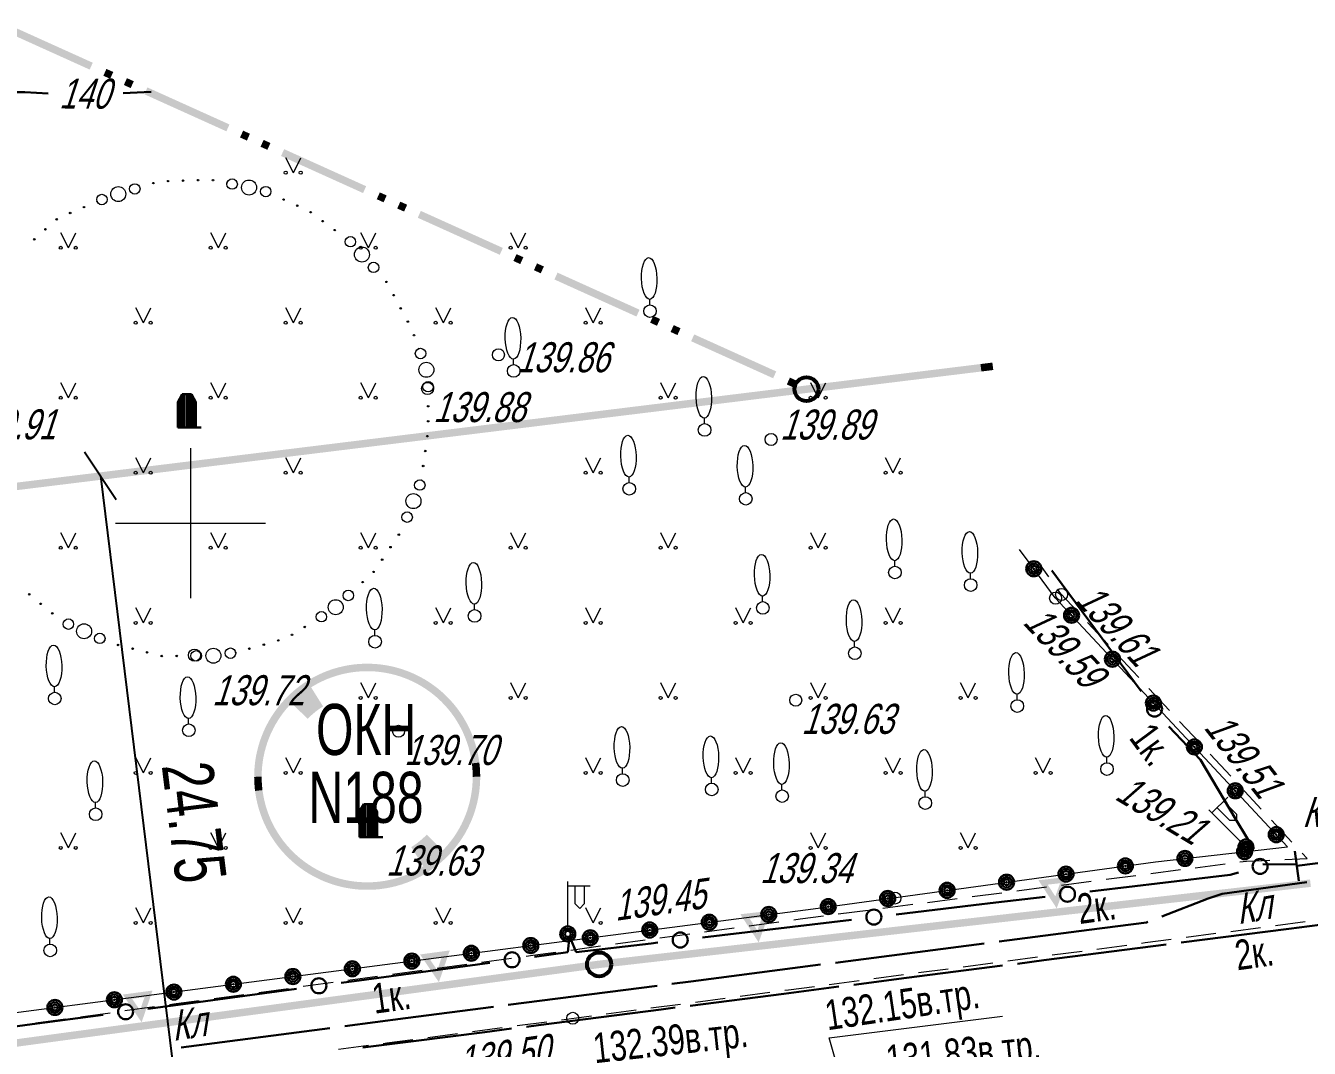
# Model space of a CAD drawing. Extents: x 10098 to 11902, y 8648 to 10202.
# Drawn here: x 11594.5 to 11637.3, y 8932.5 to 8966.58 of the extents above; entities that cross this region are included whole.
import ezdxf
from ezdxf.enums import TextEntityAlignment as Align

# ---------------------------------------------------------------- set-up
doc = ezdxf.new("R2010")
doc.units = 0
for name, color, linetype in [('22_Столбы', 7, 'Continuous'), ('23_Ограждения', 7, 'Continuous'), ('24_Растительность', 7, 'Continuous'), ('26_Горизонтали', 7, 'Continuous'), ('38_Высотные_отметки', 7, 'Continuous'), ('50_Красные_линии', 7, 'Continuous'), ('51_Сетка_координат', 7, 'Continuous'), ('52_Топонимика', 7, 'Continuous')]:
    doc.layers.add(name, color=color, linetype=linetype)
doc.layers.add('7_Электрокабели', color=1, linetype='Continuous', lineweight=30)
doc.styles.add('mggt', font='russian_1251.shx', dxfattribs={"width": 0.75, "oblique": 18, "height": 1})
doc.styles.add('Style-RUSSIAN_1251', font='RUSSIAN_1251.shx')

msp = doc.modelspace()

# ---------------------------------------------------------------- hatches: boundary and pattern name
at = {"layer": '50_Красные_линии', "linetype": 'Continuous', "lineweight": 25}
for points in [[(11596.739, 8965.348), (11594.005, 8966.583), (11593.902, 8966.355), (11596.636, 8965.12)], [(11597.422, 8965.04), (11597.194, 8965.142), (11597.092, 8964.915), (11597.319, 8964.812)], [(11598.106, 8964.731), (11597.878, 8964.834), (11597.775, 8964.606), (11598.003, 8964.503)], [(11601.296, 8963.291), (11598.562, 8964.525), (11598.459, 8964.297), (11601.193, 8963.063)], [(11601.979, 8962.982), (11601.752, 8963.085), (11601.649, 8962.857), (11601.877, 8962.754)], [(11602.663, 8962.673), (11602.435, 8962.776), (11602.332, 8962.548), (11602.56, 8962.446)], [(11605.853, 8961.233), (11603.119, 8962.468), (11603.016, 8962.24), (11605.75, 8961.005)], [(11606.536, 8960.925), (11606.309, 8961.027), (11606.206, 8960.8), (11606.434, 8960.697)], [(11607.22, 8960.616), (11606.992, 8960.719), (11606.889, 8960.491), (11607.117, 8960.388)], [(11610.41, 8959.176), (11607.676, 8960.41), (11607.573, 8960.182), (11610.307, 8958.948)], [(11611.094, 8958.867), (11610.866, 8958.97), (11610.763, 8958.742), (11610.991, 8958.639)], [(11611.777, 8958.559), (11611.549, 8958.661), (11611.446, 8958.434), (11611.674, 8958.331)], [(11614.967, 8957.118), (11612.233, 8958.353), (11612.13, 8958.125), (11614.864, 8956.89)], [(11615.651, 8956.81), (11615.423, 8956.913), (11615.32, 8956.685), (11615.548, 8956.582)], [(11616.334, 8956.501), (11616.106, 8956.604), (11616.003, 8956.376), (11616.231, 8956.273)], [(11619.524, 8955.061), (11616.79, 8956.295), (11616.687, 8956.067), (11619.421, 8954.833)], [(11624.348, 8955.063), (11623.356, 8954.941), (11623.386, 8954.693), (11624.379, 8954.815)], [(11625.341, 8955.185), (11624.348, 8955.063), (11624.379, 8954.815), (11625.371, 8954.937)], [(11626.333, 8955.307), (11625.341, 8955.185), (11625.371, 8954.937), (11626.364, 8955.059)], [(11626.729, 8955.356), (11626.333, 8955.307), (11626.364, 8955.059), (11626.76, 8955.108)], [(11620.208, 8954.752), (11619.98, 8954.855), (11619.877, 8954.627), (11620.105, 8954.524)], [(11621.371, 8954.697), (11620.378, 8954.575), (11620.409, 8954.327), (11621.401, 8954.449)], [(11622.363, 8954.819), (11621.371, 8954.697), (11621.401, 8954.449), (11622.394, 8954.571)], [(11623.356, 8954.941), (11622.363, 8954.819), (11622.394, 8954.571), (11623.386, 8954.693)], [(11617.401, 8954.209), (11616.408, 8954.086), (11616.439, 8953.838), (11617.431, 8953.96)], [(11618.393, 8954.331), (11617.401, 8954.209), (11617.431, 8953.96), (11618.424, 8954.082)], [(11619.386, 8954.453), (11618.393, 8954.331), (11618.424, 8954.082), (11619.416, 8954.205)], [(11620.378, 8954.575), (11619.386, 8954.453), (11619.416, 8954.205), (11620.409, 8954.327)], [(11614.423, 8953.842), (11613.43, 8953.72), (11613.461, 8953.472), (11614.454, 8953.594)], [(11615.416, 8953.964), (11614.423, 8953.842), (11614.454, 8953.594), (11615.446, 8953.716)], [(11616.408, 8954.086), (11615.416, 8953.964), (11615.446, 8953.716), (11616.439, 8953.838)], [(11610.453, 8953.354), (11609.46, 8953.232), (11609.491, 8952.984), (11610.483, 8953.106)], [(11611.445, 8953.476), (11610.453, 8953.354), (11610.483, 8953.106), (11611.476, 8953.228)], [(11612.438, 8953.598), (11611.445, 8953.476), (11611.476, 8953.228), (11612.468, 8953.35)], [(11613.43, 8953.72), (11612.438, 8953.598), (11612.468, 8953.35), (11613.461, 8953.472)], [(11607.475, 8952.988), (11606.483, 8952.866), (11606.513, 8952.618), (11607.506, 8952.74)], [(11608.468, 8953.11), (11607.475, 8952.988), (11607.506, 8952.74), (11608.498, 8952.862)], [(11609.46, 8953.232), (11608.468, 8953.11), (11608.498, 8952.862), (11609.491, 8952.984)], [(11603.505, 8952.5), (11602.513, 8952.378), (11602.543, 8952.13), (11603.536, 8952.252)], [(11604.498, 8952.622), (11603.505, 8952.5), (11603.536, 8952.252), (11604.528, 8952.374)], [(11605.49, 8952.744), (11604.498, 8952.622), (11604.528, 8952.374), (11605.521, 8952.496)], [(11606.483, 8952.866), (11605.49, 8952.744), (11605.521, 8952.496), (11606.513, 8952.618)], [(11600.528, 8952.134), (11599.535, 8952.012), (11599.566, 8951.763), (11600.558, 8951.886)], [(11601.52, 8952.256), (11600.528, 8952.134), (11600.558, 8951.886), (11601.551, 8952.008)], [(11602.513, 8952.378), (11601.52, 8952.256), (11601.551, 8952.008), (11602.543, 8952.13)], [(11596.558, 8951.645), (11595.565, 8951.523), (11595.596, 8951.275), (11596.588, 8951.397)], [(11597.55, 8951.768), (11596.558, 8951.645), (11596.588, 8951.397), (11597.581, 8951.519)], [(11598.543, 8951.89), (11597.55, 8951.768), (11597.581, 8951.519), (11598.573, 8951.641)], [(11599.535, 8952.012), (11598.543, 8951.89), (11598.573, 8951.641), (11599.566, 8951.763)], [(11594.573, 8951.401), (11593.58, 8951.279), (11593.611, 8951.031), (11594.603, 8951.153)], [(11595.565, 8951.523), (11594.573, 8951.401), (11594.603, 8951.153), (11595.596, 8951.275)], [(11605.155, 8944.995), (11605.178, 8944.999), (11605.132, 8945.245), (11605.102, 8945.239), (11604.931, 8945.198), (11604.761, 8945.15), (11604.594, 8945.093), (11604.429, 8945.028), (11604.268, 8944.956), (11604.159, 8944.901), (11604.272, 8944.678), (11604.376, 8944.73), (11604.526, 8944.798), (11604.68, 8944.858), (11604.836, 8944.911), (11604.994, 8944.957)], [(11606.138, 8945.063), (11606.138, 8945.063), (11606.162, 8945.312), (11606.156, 8945.312), (11605.98, 8945.321), (11605.803, 8945.321), (11605.627, 8945.313), (11605.451, 8945.297), (11605.276, 8945.272), (11605.132, 8945.245), (11605.178, 8944.999), (11605.317, 8945.025), (11605.48, 8945.048), (11605.644, 8945.063), (11605.809, 8945.071), (11605.973, 8945.071)], [(11606.946, 8944.909), (11607.084, 8944.862), (11607.165, 8945.098), (11607.021, 8945.147), (11606.852, 8945.196), (11606.68, 8945.238), (11606.507, 8945.271), (11606.332, 8945.296), (11606.162, 8945.312), (11606.138, 8945.063), (11606.302, 8945.047), (11606.465, 8945.024), (11606.627, 8944.993), (11606.788, 8944.955)], [(11604.229, 8944.656), (11604.272, 8944.678), (11604.159, 8944.901), (11604.111, 8944.877), (11603.957, 8944.79), (11603.807, 8944.696), (11603.662, 8944.595), (11603.522, 8944.487), (11603.388, 8944.373), (11603.316, 8944.307), (11603.486, 8944.123), (11603.554, 8944.186), (11603.679, 8944.293), (11603.81, 8944.393), (11603.945, 8944.487), (11604.085, 8944.575)], [(11607.836, 8944.483), (11607.935, 8944.413), (11608.079, 8944.618), (11607.974, 8944.692), (11607.825, 8944.786), (11607.671, 8944.873), (11607.514, 8944.953), (11607.353, 8945.025), (11607.188, 8945.09), (11607.165, 8945.098), (11607.084, 8944.862), (11607.102, 8944.856), (11607.255, 8944.795), (11607.406, 8944.727), (11607.553, 8944.653), (11607.696, 8944.571)], [(11604.36, 8943.862), (11604.417, 8943.898), (11604.018, 8944.533), (11603.945, 8944.487), (11603.81, 8944.393), (11603.679, 8944.293), (11603.554, 8944.186), (11603.433, 8944.074), (11603.368, 8944.007), (11603.903, 8943.483), (11603.956, 8943.537), (11604.051, 8943.625), (11604.15, 8943.709), (11604.253, 8943.788)], [(11608.572, 8943.828), (11608.633, 8943.752), (11608.828, 8943.909), (11608.763, 8943.989), (11608.646, 8944.121), (11608.522, 8944.248), (11608.393, 8944.368), (11608.259, 8944.483), (11608.119, 8944.59), (11608.079, 8944.618), (11607.935, 8944.413), (11607.971, 8944.389), (11608.101, 8944.288), (11608.227, 8944.182), (11608.347, 8944.069), (11608.463, 8943.951)], [(11603.433, 8944.074), (11603.486, 8944.123), (11603.316, 8944.307), (11603.258, 8944.253), (11603.135, 8944.127), (11603.017, 8943.995), (11602.906, 8943.858), (11602.801, 8943.716), (11602.703, 8943.569), (11602.665, 8943.506), (11602.88, 8943.377), (11602.915, 8943.435), (11603.006, 8943.572), (11603.104, 8943.705), (11603.208, 8943.833), (11603.317, 8943.956)], [(11602.83, 8943.294), (11602.88, 8943.377), (11602.665, 8943.506), (11602.612, 8943.418), (11602.529, 8943.262), (11602.452, 8943.103), (11602.384, 8942.94), (11602.322, 8942.775), (11602.269, 8942.606), (11602.256, 8942.558), (11602.498, 8942.494), (11602.509, 8942.536), (11602.559, 8942.694), (11602.616, 8942.848), (11602.68, 8943), (11602.752, 8943.149)], [(11609.098, 8942.994), (11609.126, 8942.926), (11609.357, 8943.023), (11609.326, 8943.096), (11609.25, 8943.255), (11609.166, 8943.411), (11609.076, 8943.563), (11608.978, 8943.71), (11608.874, 8943.852), (11608.828, 8943.909), (11608.633, 8943.752), (11608.676, 8943.7), (11608.773, 8943.567), (11608.864, 8943.429), (11608.949, 8943.288), (11609.027, 8943.142)], [(11609.371, 8942.046), (11609.377, 8941.998), (11609.625, 8942.027), (11609.619, 8942.081), (11609.59, 8942.256), (11609.553, 8942.428), (11609.508, 8942.599), (11609.455, 8942.767), (11609.394, 8942.933), (11609.357, 8943.023), (11609.126, 8942.926), (11609.162, 8942.842), (11609.218, 8942.687), (11609.268, 8942.53), (11609.31, 8942.37), (11609.344, 8942.209)], [(11602.467, 8942.377), (11602.498, 8942.494), (11602.256, 8942.558), (11602.224, 8942.436), (11602.186, 8942.263), (11602.157, 8942.089), (11602.136, 8941.914), (11602.124, 8941.737), (11602.119, 8941.562), (11602.119, 8941.554), (11602.369, 8941.553), (11602.369, 8941.559), (11602.373, 8941.725), (11602.385, 8941.89), (11602.405, 8942.053), (11602.432, 8942.216)], [(11609.402, 8941.718), (11609.406, 8941.55), (11609.656, 8941.556), (11609.652, 8941.73), (11609.64, 8941.906), (11609.625, 8942.027), (11609.377, 8941.998), (11609.391, 8941.883)], [(11602.373, 8941.389), (11602.369, 8941.556), (11602.119, 8941.55), (11602.123, 8941.377), (11602.136, 8941.201), (11602.15, 8941.08), (11602.398, 8941.109), (11602.385, 8941.224)], [(11609.308, 8940.73), (11609.277, 8940.613), (11609.519, 8940.548), (11609.551, 8940.671), (11609.589, 8940.844), (11609.618, 8941.018), (11609.639, 8941.193), (11609.652, 8941.369), (11609.656, 8941.544), (11609.656, 8941.553), (11609.406, 8941.554), (11609.406, 8941.548), (11609.402, 8941.382), (11609.39, 8941.217), (11609.37, 8941.053), (11609.343, 8940.891)], [(11602.404, 8941.06), (11602.398, 8941.109), (11602.15, 8941.08), (11602.156, 8941.025), (11602.185, 8940.851), (11602.222, 8940.679), (11602.267, 8940.508), (11602.32, 8940.339), (11602.381, 8940.174), (11602.419, 8940.084), (11602.649, 8940.181), (11602.613, 8940.265), (11602.557, 8940.42), (11602.507, 8940.577), (11602.465, 8940.737), (11602.431, 8940.898)], [(11608.945, 8939.813), (11608.895, 8939.73), (11609.11, 8939.601), (11609.163, 8939.689), (11609.246, 8939.845), (11609.323, 8940.004), (11609.392, 8940.166), (11609.453, 8940.332), (11609.506, 8940.5), (11609.519, 8940.548), (11609.277, 8940.613), (11609.266, 8940.57), (11609.216, 8940.413), (11609.159, 8940.259), (11609.095, 8940.107), (11609.024, 8939.958)], [(11602.677, 8940.113), (11602.649, 8940.181), (11602.419, 8940.084), (11602.449, 8940.011), (11602.525, 8939.851), (11602.609, 8939.696), (11602.699, 8939.544), (11602.797, 8939.397), (11602.901, 8939.255), (11602.947, 8939.198), (11603.142, 8939.355), (11603.099, 8939.407), (11603.002, 8939.54), (11602.911, 8939.678), (11602.826, 8939.819), (11602.748, 8939.964)], [(11608.342, 8939.033), (11608.289, 8938.983), (11608.459, 8938.8), (11608.517, 8938.854), (11608.64, 8938.98), (11608.758, 8939.112), (11608.869, 8939.249), (11608.974, 8939.391), (11609.072, 8939.538), (11609.11, 8939.601), (11608.895, 8939.73), (11608.86, 8939.672), (11608.769, 8939.534), (11608.671, 8939.402), (11608.567, 8939.274), (11608.458, 8939.151)], [(11603.203, 8939.279), (11603.142, 8939.355), (11602.947, 8939.198), (11603.012, 8939.117), (11603.13, 8938.985), (11603.253, 8938.859), (11603.382, 8938.738), (11603.517, 8938.624), (11603.656, 8938.516), (11603.696, 8938.488), (11603.84, 8938.693), (11603.804, 8938.718), (11603.674, 8938.819), (11603.548, 8938.925), (11603.428, 8939.038), (11603.313, 8939.156)], [(11607.416, 8939.245), (11607.358, 8939.209), (11607.757, 8938.574), (11607.83, 8938.62), (11607.965, 8938.714), (11608.096, 8938.814), (11608.222, 8938.921), (11608.342, 8939.033), (11608.408, 8939.099), (11607.872, 8939.624), (11607.819, 8939.57), (11607.724, 8939.482), (11607.625, 8939.398), (11607.522, 8939.319)], [(11607.547, 8938.451), (11607.503, 8938.429), (11607.616, 8938.206), (11607.664, 8938.23), (11607.818, 8938.317), (11607.968, 8938.411), (11608.113, 8938.512), (11608.253, 8938.619), (11608.387, 8938.733), (11608.459, 8938.8), (11608.289, 8938.983), (11608.222, 8938.921), (11608.096, 8938.814), (11607.965, 8938.714), (11607.83, 8938.62), (11607.69, 8938.532)], [(11603.94, 8938.623), (11603.84, 8938.693), (11603.696, 8938.488), (11603.801, 8938.415), (11603.95, 8938.321), (11604.104, 8938.234), (11604.261, 8938.154), (11604.422, 8938.081), (11604.587, 8938.017), (11604.61, 8938.009), (11604.691, 8938.245), (11604.673, 8938.251), (11604.52, 8938.312), (11604.369, 8938.379), (11604.222, 8938.454), (11604.079, 8938.535)], [(11606.621, 8938.112), (11606.597, 8938.108), (11606.643, 8937.862), (11606.673, 8937.868), (11606.844, 8937.908), (11607.014, 8937.957), (11607.181, 8938.014), (11607.346, 8938.078), (11607.507, 8938.151), (11607.616, 8938.206), (11607.503, 8938.429), (11607.399, 8938.376), (11607.249, 8938.309), (11607.095, 8938.249), (11606.939, 8938.196), (11606.781, 8938.15)], [(11604.829, 8938.198), (11604.691, 8938.245), (11604.61, 8938.009), (11604.754, 8937.959), (11604.923, 8937.91), (11605.095, 8937.869), (11605.269, 8937.836), (11605.443, 8937.811), (11605.613, 8937.795), (11605.637, 8938.044), (11605.473, 8938.059), (11605.31, 8938.083), (11605.148, 8938.114), (11604.987, 8938.152)], [(11605.637, 8938.044), (11605.637, 8938.044), (11605.613, 8937.795), (11605.619, 8937.794), (11605.795, 8937.786), (11605.972, 8937.786), (11606.148, 8937.794), (11606.324, 8937.81), (11606.499, 8937.835), (11606.643, 8937.862), (11606.597, 8938.108), (11606.459, 8938.082), (11606.295, 8938.059), (11606.131, 8938.043), (11605.966, 8938.036), (11605.802, 8938.036)], [(11636.326, 8938.018), (11635.332, 8937.904), (11635.36, 8937.656), (11636.354, 8937.769)], [(11637.319, 8938.131), (11636.326, 8938.018), (11636.354, 8937.769), (11637.347, 8937.883)], [(11632.351, 8937.564), (11631.358, 8937.451), (11631.386, 8937.203), (11632.38, 8937.316)], [(11633.345, 8937.678), (11632.351, 8937.564), (11632.38, 8937.316), (11633.373, 8937.429)], [(11634.338, 8937.791), (11633.345, 8937.678), (11633.373, 8937.429), (11634.367, 8937.543)], [(11635.332, 8937.904), (11634.338, 8937.791), (11634.367, 8937.543), (11635.36, 8937.656)], [(11628.377, 8937.111), (11627.383, 8936.998), (11627.412, 8936.749), (11628.405, 8936.863)], [(11629.371, 8937.224), (11628.377, 8937.111), (11628.405, 8936.863), (11629.399, 8936.976)], [(11630.364, 8937.338), (11629.371, 8937.224), (11629.399, 8936.976), (11630.393, 8937.089)], [(11631.358, 8937.451), (11630.364, 8937.338), (11630.393, 8937.089), (11631.386, 8937.203)], [(11624.403, 8936.658), (11623.409, 8936.545), (11623.438, 8936.296), (11624.431, 8936.409)], [(11625.396, 8936.771), (11624.403, 8936.658), (11624.431, 8936.409), (11625.425, 8936.523)], [(11626.39, 8936.884), (11625.396, 8936.771), (11625.425, 8936.523), (11626.418, 8936.636)], [(11627.383, 8936.998), (11626.39, 8936.884), (11626.418, 8936.636), (11627.412, 8936.749)], [(11621.422, 8936.318), (11620.429, 8936.205), (11620.457, 8935.956), (11621.45, 8936.07)], [(11622.416, 8936.431), (11621.422, 8936.318), (11621.45, 8936.07), (11622.444, 8936.183)], [(11623.409, 8936.545), (11622.416, 8936.431), (11622.444, 8936.183), (11623.438, 8936.296)], [(11617.448, 8935.865), (11616.454, 8935.751), (11616.483, 8935.503), (11617.476, 8935.616)], [(11618.441, 8935.978), (11617.448, 8935.865), (11617.476, 8935.616), (11618.47, 8935.73)], [(11619.435, 8936.091), (11618.441, 8935.978), (11618.47, 8935.73), (11619.463, 8935.843)], [(11620.429, 8936.205), (11619.435, 8936.091), (11619.463, 8935.843), (11620.457, 8935.956)], [(11613.601, 8935.426), (11612.738, 8935.309), (11612.771, 8935.062), (11613.635, 8935.178)], [(11614.467, 8935.525), (11613.604, 8935.426), (11613.632, 8935.178), (11614.496, 8935.276)], [(11615.461, 8935.638), (11614.467, 8935.525), (11614.496, 8935.276), (11615.489, 8935.39)], [(11616.454, 8935.751), (11615.461, 8935.638), (11615.489, 8935.39), (11616.483, 8935.503)], [(11610.756, 8935.042), (11609.765, 8934.908), (11609.798, 8934.661), (11610.789, 8934.794)], [(11611.747, 8935.176), (11610.756, 8935.042), (11610.789, 8934.794), (11611.78, 8934.928)], [(11612.738, 8935.309), (11611.747, 8935.176), (11611.78, 8934.928), (11612.771, 8935.062)], [(11607.783, 8934.641), (11606.792, 8934.507), (11606.825, 8934.259), (11607.816, 8934.393)], [(11608.774, 8934.775), (11607.783, 8934.641), (11607.816, 8934.393), (11608.807, 8934.527)], [(11609.765, 8934.908), (11608.774, 8934.775), (11608.807, 8934.527), (11609.798, 8934.661)], [(11603.818, 8934.106), (11602.827, 8933.972), (11602.861, 8933.725), (11603.852, 8933.858)], [(11604.809, 8934.24), (11603.818, 8934.106), (11603.852, 8933.858), (11604.843, 8933.992)], [(11605.8, 8934.373), (11604.809, 8934.24), (11604.843, 8933.992), (11605.834, 8934.126)], [(11606.792, 8934.507), (11605.8, 8934.373), (11605.834, 8934.126), (11606.825, 8934.259)], [(11600.845, 8933.705), (11599.854, 8933.571), (11599.888, 8933.324), (11600.879, 8933.457)], [(11601.836, 8933.839), (11600.845, 8933.705), (11600.879, 8933.457), (11601.87, 8933.591)], [(11602.827, 8933.972), (11601.836, 8933.839), (11601.87, 8933.591), (11602.861, 8933.725)], [(11597.872, 8933.304), (11596.881, 8933.17), (11596.915, 8932.922), (11597.906, 8933.056)], [(11598.863, 8933.438), (11597.872, 8933.304), (11597.906, 8933.056), (11598.897, 8933.19)], [(11599.854, 8933.571), (11598.863, 8933.438), (11598.897, 8933.19), (11599.888, 8933.324)], [(11594.899, 8932.903), (11593.908, 8932.769), (11593.942, 8932.521), (11594.933, 8932.655)], [(11595.89, 8933.037), (11594.899, 8932.903), (11594.933, 8932.655), (11595.924, 8932.789)], [(11596.881, 8933.17), (11595.89, 8933.037), (11595.924, 8932.789), (11596.915, 8932.922)]]:
    msp.add_hatch(color=8, dxfattribs=at).paths.add_polyline_path(points)
h = msp.add_hatch(color=8, dxfattribs=at)
h.paths.add_polyline_path([(11628.874, 8937.168), (11628.264, 8938.105), (11629.257, 8938.218)])
h.paths.add_polyline_path([(11628.828, 8937.568), (11628.574, 8937.959), (11628.988, 8938.006)], flags=16)
h = msp.add_hatch(color=8, dxfattribs=at)
h.paths.add_polyline_path([(11618.938, 8936.035), (11618.328, 8936.972), (11619.322, 8937.085)])
h.paths.add_polyline_path([(11618.893, 8936.435), (11618.638, 8936.826), (11619.053, 8936.873)], flags=16)
h = msp.add_hatch(color=8, dxfattribs=at)
h.paths.add_polyline_path([(11608.278, 8934.708), (11607.649, 8935.632), (11608.64, 8935.766)])
h.paths.add_polyline_path([(11608.224, 8935.107), (11607.962, 8935.492), (11608.375, 8935.548)], flags=16)
h = msp.add_hatch(color=8, dxfattribs=at)
h.paths.add_polyline_path([(11598.368, 8933.371), (11597.739, 8934.295), (11598.73, 8934.429)])
h.paths.add_polyline_path([(11598.314, 8933.77), (11598.051, 8934.155), (11598.465, 8934.211)], flags=16)

# ---------------------------------------------------------------- linework, layer by layer
at = {"layer": '22_Столбы', "color": 8, "lineweight": 30}
for p, q in [((11599.575, 8954.041), (11599.724, 8954.3)), ((11599.712, 8953.193), (11599.712, 8954.276)), ((11599.724, 8954.3), (11600.025, 8954.3)), ((11599.785, 8953.193), (11599.785, 8954.296)), ((11599.875, 8953.193), (11599.875, 8954.298)), ((11599.952, 8953.193), (11599.952, 8954.298)), ((11600.025, 8954.3), (11600.175, 8954.04)), ((11600.031, 8953.193), (11600.031, 8954.296)), ((11599.577, 8953.191), (11599.575, 8954.041)), ((11599.64, 8953.196), (11599.64, 8954.146)), ((11600.103, 8953.197), (11600.103, 8954.16)), ((11600.175, 8954.04), (11600.175, 8953.193)), ((11600.354, 8953.192), (11599.577, 8953.191)), ((11605.625, 8940.386, 139.63), (11605.774, 8940.645, 139.63)), ((11605.762, 8939.538, 139.63), (11605.762, 8940.621, 139.63)), ((11605.774, 8940.645, 139.63), (11606.075, 8940.645, 139.63)), ((11605.835, 8939.538, 139.63), (11605.835, 8940.641, 139.63)), ((11605.925, 8939.538, 139.63), (11605.925, 8940.643, 139.63)), ((11606.002, 8939.538, 139.63), (11606.002, 8940.643, 139.63)), ((11606.075, 8940.645, 139.63), (11606.225, 8940.385, 139.63)), ((11606.081, 8939.538, 139.63), (11606.081, 8940.641, 139.63)), ((11606.154, 8939.542, 139.63), (11606.154, 8940.505, 139.63)), ((11605.627, 8939.536, 139.63), (11605.625, 8940.386, 139.63)), ((11605.691, 8939.541, 139.63), (11605.691, 8940.491, 139.63)), ((11606.225, 8940.385, 139.63), (11606.225, 8939.538, 139.63)), ((11606.404, 8939.537, 139.63), (11605.627, 8939.536, 139.63))]:
    msp.add_line(p, q, dxfattribs=at)
at = {"layer": '22_Столбы', "color": 8, "lineweight": 15}
for p, q in [((11634.05, 8940.346), (11634.58, 8940.876)), ((11634.651, 8940.098), (11634.227, 8940.522)), ((11634.439, 8940.735), (11634.863, 8940.31)), ((11635.005, 8939.391), (11633.944, 8940.452)), ((11634.863, 8940.098), (11634.651, 8940.098)), ((11634.863, 8940.31), (11634.863, 8940.098)), ((11612.575, 8936.565, 139.45), (11612.575, 8938.065, 139.45)), ((11612.575, 8937.915, 139.45), (11613.325, 8937.915, 139.45)), ((11612.825, 8937.315, 139.45), (11612.825, 8937.915, 139.45)), ((11613.125, 8937.915, 139.45), (11613.125, 8937.315, 139.45)), ((11612.975, 8937.165, 139.45), (11612.825, 8937.315, 139.45)), ((11613.125, 8937.315, 139.45), (11612.975, 8937.165, 139.45))]:
    msp.add_line(p, q, dxfattribs=at)
at = {"layer": '22_Столбы', "color": 8, "lineweight": 30}
for centre, radius in [((11635.182, 8939.215), 0.25), ((11635.182, 8939.215), 0.175), ((11635.182, 8939.215), 0.1), ((11612.575, 8936.315, 139.45), 0.25), ((11612.575, 8936.315, 139.45), 0.175), ((11612.575, 8936.315, 139.45), 0.1)]:
    msp.add_circle(centre, radius, dxfattribs=at)
at = {"layer": '23_Ограждения', "color": 8, "linetype": 'Continuous', "lineweight": 15, "flags": 128}
msp.add_lwpolyline([(11587.943, 8932.858), (11591.005, 8933.284), (11600.922, 8934.572), (11620.754, 8937.157), (11632.17, 8938.72), (11636.572, 8939.218), (11633.817, 8942.169), (11628.823, 8947.518), (11628.111, 8948.485), (11627.993, 8948.646), (11627.639, 8949.127)], dxfattribs=at)
at = {"layer": '23_Ограждения', "color": 8, "linetype": 'Continuous', "lineweight": 15}
for points in [[(11628.611, 8948.214), (11628.329, 8948.61)], [(11629.563, 8947.059), (11629.016, 8947.646), (11628.901, 8947.807)], [(11630.586, 8945.961), (11629.904, 8946.693)], [(11631.608, 8944.864), (11631.402, 8945.085), (11630.926, 8945.596)], [(11632.63, 8943.766), (11631.949, 8944.498)], [(11633.652, 8942.668), (11632.971, 8943.4)], [(11634.674, 8941.57), (11633.993, 8942.302)], [(11635.696, 8940.472), (11635.015, 8941.204)], [(11636.718, 8939.374), (11636.037, 8940.106)], [(11636.48, 8938.795), (11637.229, 8938.825), (11637.059, 8939.008)], [(11632.007, 8938.331), (11632.999, 8938.459)], [(11633.495, 8938.523), (11634.487, 8938.652)], [(11634.982, 8938.716), (11635.2, 8938.744), (11635.98, 8938.775)], [(11629.032, 8937.945), (11630.024, 8938.074)], [(11630.52, 8938.138), (11631.511, 8938.266)], [(11626.057, 8937.56), (11627.049, 8937.689)], [(11627.545, 8937.753), (11628.536, 8937.881)], [(11621.594, 8936.982), (11622.586, 8937.111)], [(11623.082, 8937.175), (11624.074, 8937.303)], [(11624.569, 8937.368), (11625.561, 8937.496)], [(11618.62, 8936.587), (11619.611, 8936.721)], [(11620.107, 8936.788), (11620.325, 8936.818), (11621.098, 8936.918)], [(11636.163, 8936.598), (11637.155, 8936.729)], [(11615.648, 8936.183), (11616.639, 8936.318)], [(11617.134, 8936.385), (11618.125, 8936.52)], [(11633.189, 8936.205), (11634.181, 8936.336)], [(11634.676, 8936.402), (11635.668, 8936.533)], [(11612.675, 8935.78), (11613.666, 8935.915)], [(11614.161, 8935.982), (11615.152, 8936.116)], [(11630.215, 8935.812), (11631.207, 8935.943)], [(11631.702, 8936.009), (11631.827, 8936.025), (11632.694, 8936.14)], [(11609.702, 8935.377), (11610.693, 8935.511)], [(11611.189, 8935.578), (11611.406, 8935.608), (11612.179, 8935.713)], [(11627.241, 8935.419), (11628.232, 8935.55)], [(11628.728, 8935.616), (11629.719, 8935.747)], [(11606.729, 8934.973), (11607.72, 8935.108)], [(11608.216, 8935.175), (11609.207, 8935.309)], [(11622.78, 8934.83), (11623.771, 8934.961)], [(11624.267, 8935.027), (11625.258, 8935.158)], [(11625.754, 8935.223), (11626.745, 8935.354)], [(11603.757, 8934.57), (11604.748, 8934.704)], [(11605.243, 8934.771), (11606.234, 8934.906)], [(11619.806, 8934.438), (11619.93, 8934.454), (11620.797, 8934.568)], [(11621.293, 8934.634), (11622.284, 8934.765)], [(11599.298, 8933.964), (11599.515, 8933.994), (11600.289, 8934.099)], [(11600.784, 8934.166), (11601.775, 8934.301)], [(11602.27, 8934.368), (11603.261, 8934.502)], [(11616.831, 8934.045), (11617.823, 8934.176)], [(11618.318, 8934.241), (11619.31, 8934.372)], [(11596.326, 8933.555), (11597.316, 8933.691)], [(11597.812, 8933.759), (11598.802, 8933.896)], [(11613.857, 8933.652), (11614.849, 8933.783)], [(11615.344, 8933.848), (11616.336, 8933.979)], [(11594.84, 8933.35), (11595.83, 8933.487)], [(11610.883, 8933.259), (11611.874, 8933.39)], [(11612.37, 8933.455), (11613.362, 8933.586)], [(11606.422, 8932.67), (11606.546, 8932.686), (11607.413, 8932.801)], [(11607.909, 8932.866), (11608.9, 8932.997)], [(11609.396, 8933.062), (11610.387, 8933.193)], [(11604.935, 8932.473), (11605.926, 8932.604)]]:
    msp.add_lwpolyline(points, dxfattribs=at)
at = {"layer": '23_Ограждения', "color": 8, "linetype": 'Continuous', "lineweight": 30}
for centre, radius in [((11628.111, 8948.485), 0.25), ((11628.111, 8948.485), 0.175), ((11628.111, 8948.485), 0.1), ((11628.111, 8948.485), 0.01), ((11629.368, 8946.934), 0.25), ((11629.368, 8946.934), 0.175), ((11629.368, 8946.934), 0.1), ((11629.368, 8946.934), 0.01), ((11630.733, 8945.472), 0.25), ((11630.733, 8945.472), 0.175), ((11630.733, 8945.472), 0.1), ((11630.733, 8945.472), 0.01), ((11632.098, 8944.01), 0.25), ((11632.098, 8944.01), 0.175), ((11632.098, 8944.01), 0.1), ((11632.098, 8944.01), 0.01), ((11633.463, 8942.548), 0.25), ((11633.463, 8942.548), 0.175), ((11633.463, 8942.548), 0.1), ((11633.463, 8942.548), 0.01), ((11634.828, 8941.086), 0.25), ((11634.828, 8941.086), 0.175), ((11634.828, 8941.086), 0.1), ((11634.828, 8941.086), 0.01), ((11636.193, 8939.624), 0.25), ((11636.193, 8939.624), 0.175), ((11636.193, 8939.624), 0.1), ((11635.137, 8939.056), 0.25), ((11635.137, 8939.056), 0.175), ((11636.193, 8939.624), 0.01), ((11631.165, 8938.582), 0.25), ((11633.15, 8938.831), 0.25), ((11633.15, 8938.831), 0.175), ((11633.15, 8938.831), 0.1), ((11633.15, 8938.831), 0.01), ((11635.137, 8939.056), 0.1), ((11635.137, 8939.056), 0.01), ((11629.184, 8938.311), 0.25), ((11629.184, 8938.311), 0.175), ((11629.184, 8938.311), 0.1), ((11631.165, 8938.582), 0.175), ((11631.165, 8938.582), 0.1), ((11631.165, 8938.582), 0.01), ((11625.221, 8937.769), 0.25), ((11625.221, 8937.769), 0.175), ((11627.202, 8938.04), 0.25), ((11627.202, 8938.04), 0.175), ((11627.202, 8938.04), 0.1), ((11627.202, 8938.04), 0.01), ((11629.184, 8938.311), 0.01), ((11623.239, 8937.497), 0.25), ((11623.239, 8937.497), 0.175), ((11623.239, 8937.497), 0.1), ((11623.239, 8937.497), 0.01), ((11625.221, 8937.769), 0.1), ((11625.221, 8937.769), 0.01), ((11619.275, 8936.964), 0.25), ((11619.275, 8936.964), 0.175), ((11621.258, 8937.226), 0.25), ((11621.258, 8937.226), 0.175), ((11621.258, 8937.226), 0.1), ((11621.258, 8937.226), 0.01), ((11615.308, 8936.447), 0.25), ((11617.292, 8936.706), 0.25), ((11617.292, 8936.706), 0.175), ((11617.292, 8936.706), 0.1), ((11617.292, 8936.706), 0.01), ((11619.275, 8936.964), 0.1), ((11619.275, 8936.964), 0.01), ((11613.325, 8936.189), 0.25), ((11613.325, 8936.189), 0.175), ((11613.325, 8936.189), 0.1), ((11615.308, 8936.447), 0.175), ((11615.308, 8936.447), 0.1), ((11615.308, 8936.447), 0.01), ((11609.359, 8935.672), 0.25), ((11609.359, 8935.672), 0.175), ((11611.342, 8935.93), 0.25), ((11611.342, 8935.93), 0.175), ((11611.342, 8935.93), 0.1), ((11611.342, 8935.93), 0.01), ((11613.325, 8936.189), 0.01), ((11605.392, 8935.155), 0.25), ((11607.376, 8935.413), 0.25), ((11607.376, 8935.413), 0.175), ((11607.376, 8935.413), 0.1), ((11607.376, 8935.413), 0.01), ((11609.359, 8935.672), 0.1), ((11609.359, 8935.672), 0.01), ((11603.409, 8934.896), 0.25), ((11603.409, 8934.896), 0.175), ((11603.409, 8934.896), 0.1), ((11605.392, 8935.155), 0.175), ((11605.392, 8935.155), 0.1), ((11605.392, 8935.155), 0.01), ((11599.443, 8934.38), 0.25), ((11599.443, 8934.38), 0.175), ((11601.426, 8934.638), 0.25), ((11601.426, 8934.638), 0.175), ((11601.426, 8934.638), 0.1), ((11601.426, 8934.638), 0.01), ((11603.409, 8934.896), 0.01), ((11595.476, 8933.865), 0.25), ((11597.459, 8934.122), 0.25), ((11597.459, 8934.122), 0.175), ((11597.459, 8934.122), 0.1), ((11597.459, 8934.122), 0.01), ((11599.443, 8934.38), 0.1), ((11599.443, 8934.38), 0.01), ((11595.476, 8933.865), 0.175), ((11595.476, 8933.865), 0.1), ((11595.476, 8933.865), 0.01)]:
    msp.add_circle(centre, radius, dxfattribs=at)
at = {"layer": '24_Растительность', "color": 8, "linetype": 'Continuous', "lineweight": 15}
for p, q in [((11603.426, 8961.683), (11603.172, 8962.183)), ((11603.426, 8961.683), (11603.672, 8962.183)), ((11595.926, 8959.183), (11595.672, 8959.683)), ((11595.926, 8959.183), (11596.172, 8959.683)), ((11600.926, 8959.183), (11600.672, 8959.683)), ((11600.926, 8959.183), (11601.172, 8959.683)), ((11605.926, 8959.183), (11605.672, 8959.683)), ((11605.926, 8959.183), (11606.172, 8959.683)), ((11610.926, 8959.183), (11610.672, 8959.683)), ((11610.926, 8959.183), (11611.172, 8959.683)), ((11598.426, 8956.683), (11598.172, 8957.183)), ((11598.426, 8956.683), (11598.672, 8957.183)), ((11603.426, 8956.683), (11603.172, 8957.183)), ((11603.426, 8956.683), (11603.672, 8957.183)), ((11608.426, 8956.683), (11608.172, 8957.183)), ((11608.426, 8956.683), (11608.672, 8957.183)), ((11613.426, 8956.683), (11613.172, 8957.183)), ((11613.426, 8956.683), (11613.672, 8957.183)), ((11595.926, 8954.183), (11595.672, 8954.683)), ((11595.926, 8954.183), (11596.172, 8954.683)), ((11600.926, 8954.183), (11600.672, 8954.683)), ((11600.926, 8954.183), (11601.172, 8954.683)), ((11605.926, 8954.183), (11605.672, 8954.683)), ((11605.926, 8954.183), (11606.172, 8954.683)), ((11615.926, 8954.183), (11615.672, 8954.683)), ((11615.926, 8954.183), (11616.172, 8954.683)), ((11620.926, 8954.183), (11620.672, 8954.683)), ((11620.926, 8954.183), (11621.172, 8954.683)), ((11598.426, 8951.683), (11598.172, 8952.183)), ((11598.426, 8951.683), (11598.672, 8952.183)), ((11603.426, 8951.683), (11603.172, 8952.183)), ((11603.426, 8951.683), (11603.672, 8952.183)), ((11613.426, 8951.683), (11613.172, 8952.183)), ((11613.426, 8951.683), (11613.672, 8952.183)), ((11623.426, 8951.683), (11623.172, 8952.183)), ((11623.426, 8951.683), (11623.672, 8952.183)), ((11595.926, 8949.183), (11595.672, 8949.683)), ((11595.926, 8949.183), (11596.172, 8949.683)), ((11600.926, 8949.183), (11600.672, 8949.683)), ((11600.926, 8949.183), (11601.172, 8949.683)), ((11605.926, 8949.183), (11605.672, 8949.683)), ((11605.926, 8949.183), (11606.172, 8949.683)), ((11610.926, 8949.183), (11610.672, 8949.683)), ((11610.926, 8949.183), (11611.172, 8949.683)), ((11615.926, 8949.183), (11615.672, 8949.683)), ((11615.926, 8949.183), (11616.172, 8949.683)), ((11620.926, 8949.183), (11620.672, 8949.683)), ((11620.926, 8949.183), (11621.172, 8949.683)), ((11598.426, 8946.683), (11598.172, 8947.183)), ((11598.426, 8946.683), (11598.672, 8947.183)), ((11608.426, 8946.683), (11608.172, 8947.183)), ((11608.426, 8946.683), (11608.672, 8947.183)), ((11613.426, 8946.683), (11613.172, 8947.183)), ((11613.426, 8946.683), (11613.672, 8947.183)), ((11618.426, 8946.683), (11618.172, 8947.183)), ((11618.426, 8946.683), (11618.672, 8947.183)), ((11623.426, 8946.683), (11623.172, 8947.183)), ((11623.426, 8946.683), (11623.672, 8947.183)), ((11605.926, 8944.183), (11605.672, 8944.683)), ((11605.926, 8944.183), (11606.172, 8944.683)), ((11610.926, 8944.183), (11610.672, 8944.683)), ((11610.926, 8944.183), (11611.172, 8944.683)), ((11615.926, 8944.183), (11615.672, 8944.683)), ((11615.926, 8944.183), (11616.172, 8944.683)), ((11620.926, 8944.183), (11620.672, 8944.683)), ((11620.926, 8944.183), (11621.172, 8944.683)), ((11625.926, 8944.183), (11625.672, 8944.683)), ((11625.926, 8944.183), (11626.172, 8944.683)), ((11598.426, 8941.683), (11598.172, 8942.183)), ((11598.426, 8941.683), (11598.672, 8942.183)), ((11603.426, 8941.683), (11603.172, 8942.183)), ((11603.426, 8941.683), (11603.672, 8942.183)), ((11613.426, 8941.683), (11613.172, 8942.183)), ((11613.426, 8941.683), (11613.672, 8942.183)), ((11618.426, 8941.683), (11618.172, 8942.183)), ((11618.426, 8941.683), (11618.672, 8942.183)), ((11623.426, 8941.683), (11623.172, 8942.183)), ((11623.426, 8941.683), (11623.672, 8942.183)), ((11628.426, 8941.683), (11628.172, 8942.183)), ((11628.426, 8941.683), (11628.672, 8942.183)), ((11595.926, 8939.183), (11595.672, 8939.683)), ((11595.926, 8939.183), (11596.172, 8939.683)), ((11600.926, 8939.183), (11600.672, 8939.683)), ((11600.926, 8939.183), (11601.172, 8939.683)), ((11620.926, 8939.183), (11620.672, 8939.683)), ((11620.926, 8939.183), (11621.172, 8939.683)), ((11625.926, 8939.183), (11625.672, 8939.683)), ((11625.926, 8939.183), (11626.172, 8939.683)), ((11598.426, 8936.683), (11598.172, 8937.183)), ((11598.426, 8936.683), (11598.672, 8937.183)), ((11603.426, 8936.683), (11603.172, 8937.183)), ((11603.426, 8936.683), (11603.672, 8937.183)), ((11608.426, 8936.683), (11608.172, 8937.183)), ((11608.426, 8936.683), (11608.672, 8937.183)), ((11613.426, 8936.683), (11613.172, 8937.183)), ((11613.426, 8936.683), (11613.672, 8937.183))]:
    msp.add_line(p, q, dxfattribs=at)
at = {"layer": '24_Растительность', "color": 8, "lineweight": 15}
for p, q in [((11615.308, 8957.28), (11615.308, 8957.463)), ((11610.766, 8955.288), (11610.766, 8955.471)), ((11617.128, 8953.321), (11617.128, 8953.504)), ((11614.616, 8951.359), (11614.616, 8951.542)), ((11618.502, 8951.025), (11618.502, 8951.208)), ((11623.473, 8948.571), (11623.473, 8948.754)), ((11625.999, 8948.15), (11625.999, 8948.333)), ((11619.071, 8947.391), (11619.071, 8947.574)), ((11609.462, 8947.123), (11609.462, 8947.306)), ((11606.144, 8946.263), (11606.144, 8946.446)), ((11622.137, 8945.88), (11622.137, 8946.063)), ((11595.466, 8944.371), (11595.466, 8944.554)), ((11627.553, 8944.119), (11627.553, 8944.302)), ((11599.934, 8943.312), (11599.934, 8943.495)), ((11614.401, 8941.652), (11614.401, 8941.835)), ((11630.543, 8942.021), (11630.543, 8942.204)), ((11617.366, 8941.34), (11617.366, 8941.523)), ((11619.715, 8941.116), (11619.715, 8941.299)), ((11624.485, 8940.886), (11624.485, 8941.069)), ((11596.829, 8940.513), (11596.829, 8940.696)), ((11595.313, 8935.976), (11595.313, 8936.159))]:
    msp.add_line(p, q, dxfattribs=at)
at = {"layer": '24_Растительность', "color": 8, "linetype": 'Continuous', "lineweight": 9}
for centre, radius in [((11601.385, 8961.305), 0.175), ((11603.171, 8961.683), 0.05), ((11603.671, 8961.683), 0.05), ((11597.59, 8960.97), 0.25), ((11598.139, 8961.142), 0.175), ((11598.759, 8961.336), 0.025), ((11599.251, 8961.403), 0.025), ((11599.75, 8961.419), 0.025), ((11600.25, 8961.434), 0.025), ((11600.749, 8961.435), 0.025), ((11601.214, 8961.34), 0.01), ((11601.949, 8961.19), 0.25), ((11602.505, 8961.053), 0.175), ((11597.045, 8960.788), 0.175), ((11596.884, 8960.72), 0.01), ((11603.099, 8960.788), 0.025), ((11595.985, 8960.343), 0.025), ((11596.446, 8960.537), 0.025), ((11603.555, 8960.584), 0.025), ((11604.003, 8960.366), 0.025), ((11595.162, 8959.798), 0.025), ((11595.536, 8960.131), 0.025), ((11604.405, 8960.069), 0.025), ((11604.807, 8959.771), 0.025), ((11594.789, 8959.465), 0.025), ((11605.328, 8959.383), 0.175), ((11605.189, 8959.489), 0.01), ((11595.671, 8959.183), 0.05), ((11596.171, 8959.183), 0.05), ((11600.671, 8959.183), 0.05), ((11601.171, 8959.183), 0.05), ((11605.713, 8958.956), 0.25), ((11605.671, 8959.183), 0.05), ((11606.171, 8959.183), 0.05), ((11610.671, 8959.183), 0.05), ((11611.171, 8959.183), 0.05), ((11606.098, 8958.528), 0.175), ((11606.53, 8958.044), 0.025), ((11606.768, 8957.603), 0.025), ((11607.005, 8957.163), 0.025), ((11598.171, 8956.683), 0.05), ((11598.671, 8956.683), 0.05), ((11603.171, 8956.683), 0.05), ((11603.671, 8956.683), 0.05), ((11607.242, 8956.723), 0.025), ((11608.171, 8956.683), 0.05), ((11608.671, 8956.683), 0.05), ((11613.171, 8956.683), 0.05), ((11613.671, 8956.683), 0.05), ((11607.446, 8956.268), 0.025), ((11607.665, 8955.656), 0.175), ((11607.606, 8955.821), 0.01), ((11607.86, 8955.115), 0.25), ((11607.92, 8954.551), 0.175), ((11595.671, 8954.183), 0.05), ((11596.171, 8954.183), 0.05), ((11600.671, 8954.183), 0.05), ((11601.171, 8954.183), 0.05), ((11605.671, 8954.183), 0.05), ((11606.171, 8954.183), 0.05), ((11615.671, 8954.183), 0.05), ((11616.171, 8954.183), 0.05), ((11620.671, 8954.183), 0.05), ((11621.171, 8954.183), 0.05), ((11607.92, 8953.901), 0.025), ((11607.92, 8953.401), 0.025), ((11607.891, 8952.903), 0.025), ((11607.822, 8952.408), 0.025), ((11598.171, 8951.683), 0.05), ((11598.671, 8951.683), 0.05), ((11603.171, 8951.683), 0.05), ((11603.671, 8951.683), 0.05), ((11607.753, 8951.912), 0.025), ((11613.171, 8951.683), 0.05), ((11613.671, 8951.683), 0.05), ((11623.171, 8951.683), 0.05), ((11623.671, 8951.683), 0.05), ((11607.642, 8951.274), 0.175), ((11607.687, 8951.442), 0.01), ((11607.43, 8950.739), 0.25), ((11607.218, 8950.205), 0.175), ((11606.942, 8949.62), 0.025), ((11595.671, 8949.183), 0.05), ((11596.171, 8949.183), 0.05), ((11600.671, 8949.183), 0.05), ((11601.171, 8949.183), 0.05), ((11605.671, 8949.183), 0.05), ((11606.171, 8949.183), 0.05), ((11606.664, 8949.205), 0.025), ((11610.671, 8949.183), 0.05), ((11611.171, 8949.183), 0.05), ((11615.671, 8949.183), 0.05), ((11616.171, 8949.183), 0.05), ((11620.671, 8949.183), 0.05), ((11621.171, 8949.183), 0.05), ((11606.386, 8948.789), 0.025), ((11606.099, 8948.381), 0.025), ((11605.734, 8948.04), 0.025), ((11594.62, 8947.635), 0.025), ((11604.838, 8947.204), 0.25), ((11605.258, 8947.596), 0.175), ((11605.386, 8947.716), 0.01), ((11595.005, 8947.316), 0.025), ((11595.39, 8946.998), 0.025), ((11604.361, 8946.886), 0.175), ((11595.926, 8946.639), 0.175), ((11596.45, 8946.402), 0.25), ((11598.171, 8946.683), 0.05), ((11598.671, 8946.683), 0.05), ((11603.807, 8946.545), 0.025), ((11608.171, 8946.683), 0.05), ((11608.671, 8946.683), 0.05), ((11613.171, 8946.683), 0.05), ((11613.671, 8946.683), 0.05), ((11618.171, 8946.683), 0.05), ((11618.671, 8946.683), 0.05), ((11623.171, 8946.683), 0.05), ((11623.671, 8946.683), 0.05), ((11596.973, 8946.164), 0.175), ((11597.132, 8946.092), 0.01), ((11602.922, 8946.097), 0.025), ((11603.381, 8946.283), 0.025), ((11597.583, 8945.946), 0.025), ((11598.067, 8945.822), 0.025), ((11598.551, 8945.698), 0.025), ((11600.186, 8945.583), 0.175), ((11600.761, 8945.587), 0.25), ((11601.33, 8945.671), 0.175), ((11601.503, 8945.697), 0.01), ((11601.961, 8945.82), 0.025), ((11602.442, 8945.958), 0.025), ((11599.036, 8945.576), 0.025), ((11599.536, 8945.579), 0.025), ((11605.671, 8944.183), 0.05), ((11606.171, 8944.183), 0.05), ((11610.671, 8944.183), 0.05), ((11611.171, 8944.183), 0.05), ((11615.671, 8944.183), 0.05), ((11616.171, 8944.183), 0.05), ((11620.671, 8944.183), 0.05), ((11621.171, 8944.183), 0.05), ((11625.671, 8944.183), 0.05), ((11626.171, 8944.183), 0.05), ((11598.171, 8941.683), 0.05), ((11598.671, 8941.683), 0.05), ((11603.171, 8941.683), 0.05), ((11603.671, 8941.683), 0.05), ((11613.171, 8941.683), 0.05), ((11613.671, 8941.683), 0.05), ((11618.171, 8941.683), 0.05), ((11618.671, 8941.683), 0.05), ((11623.171, 8941.683), 0.05), ((11623.671, 8941.683), 0.05), ((11628.171, 8941.683), 0.05), ((11628.671, 8941.683), 0.05), ((11595.671, 8939.183), 0.05), ((11596.171, 8939.183), 0.05), ((11600.671, 8939.183), 0.05), ((11601.171, 8939.183), 0.05), ((11620.671, 8939.183), 0.05), ((11621.171, 8939.183), 0.05), ((11625.671, 8939.183), 0.05), ((11626.171, 8939.183), 0.05), ((11598.171, 8936.683), 0.05), ((11598.671, 8936.683), 0.05), ((11603.171, 8936.683), 0.05), ((11603.671, 8936.683), 0.05), ((11608.171, 8936.683), 0.05), ((11608.671, 8936.683), 0.05), ((11613.671, 8936.683), 0.05)]:
    msp.add_circle(centre, radius, dxfattribs=at)
at = {"layer": '24_Растительность', "color": 8, "lineweight": 9}
for centre in [(11615.315, 8957.07), (11610.773, 8955.078), (11617.135, 8953.111), (11614.623, 8951.149), (11618.509, 8950.815), (11623.48, 8948.361), (11626.006, 8947.94), (11619.078, 8947.181), (11609.469, 8946.913), (11606.151, 8946.053), (11622.144, 8945.67), (11595.473, 8944.161), (11627.56, 8943.909), (11599.941, 8943.102), (11630.55, 8941.811), (11614.408, 8941.442), (11617.373, 8941.13), (11619.722, 8940.906), (11596.836, 8940.303), (11624.492, 8940.676), (11595.32, 8935.766)]:
    msp.add_circle(centre, 0.21, dxfattribs=at)
for centre in [(11615.289, 8958.158), (11610.748, 8956.166), (11617.109, 8954.199), (11614.597, 8952.237), (11618.483, 8951.903), (11623.455, 8949.449), (11625.981, 8949.028), (11609.444, 8948.001), (11619.053, 8948.269), (11606.125, 8947.141), (11622.118, 8946.758), (11595.447, 8945.249), (11627.534, 8944.997), (11599.915, 8944.19), (11630.524, 8942.899), (11614.382, 8942.53), (11617.347, 8942.218), (11619.697, 8941.994), (11624.466, 8941.764), (11596.81, 8941.391), (11595.294, 8936.854)]:
    msp.add_ellipse(centre, major_axis=(-0.019, 0.695), ratio=0.369829, dxfattribs=at)
at = {"layer": '26_Горизонтали', "color": 8, "lineweight": 30}
for points in [[(11577.988, 8943.998), (11580.126, 8948.699), (11580.523, 8949.349), (11581.053, 8949.924), (11583.907, 8952.425), (11589.269, 8960.123), (11589.769, 8960.948), (11590.715, 8962.68), (11591.27, 8963.423), (11591.95, 8963.972), (11592.694, 8964.25), (11593.546, 8964.364), (11594.47, 8964.368), (11595.252, 8964.327)], [(11597.749, 8964.333), (11598.683, 8964.378)]]:
    msp.add_lwpolyline(points, dxfattribs=at)
at = {"layer": '38_Высотные_отметки', "color": 8, "lineweight": 9}
for centre in [(11610.263, 8955.614, 139.86), (11607.899, 8954.493, 139.88), (11619.352, 8952.792, 139.63), (11629.039, 8947.627, 139.61), (11628.839, 8947.506, 139.59), (11600.131, 8945.606, 139.72), (11620.172, 8944.105, 139.63), (11606.933, 8943.068, 139.7), (11623.48, 8937.51, 139.34), (11612.738, 8933.504, 139.5)]:
    msp.add_circle(centre, 0.2, dxfattribs=at)
at = {"layer": '50_Красные_линии', "color": 8, "linetype": 'Continuous', "lineweight": 25}
for p, q in [((11596.466, 8952.378), (11597.517, 8950.794)), ((11596.992, 8951.586), (11600.012, 8927.023))]:
    msp.add_line(p, q, dxfattribs=at)
at = {"layer": '50_Красные_линии', "color": 8, "linetype": 'Continuous', "lineweight": 53}
for centre in [(11620.533, 8954.468), (11613.618, 8935.302)]:
    msp.add_arc(centre, 0.4, 0, 360, dxfattribs=at)
at = {"layer": '51_Сетка_координат', "color": 8, "lineweight": 15}
for points in [[(11600, 8952.5), (11600, 8947.5)], [(11597.5, 8950), (11602.5, 8950)]]:
    msp.add_lwpolyline(points, dxfattribs=at)
at = {"layer": '7_Электрокабели', "color": 8, "linetype": 'Continuous', "lineweight": 30}
for p, q in [((11628.709, 8948.427), (11629.056, 8947.96)), ((11629.056, 8947.96), (11629.503, 8947.357)), ((11629.503, 8947.357), (11631.686, 8944.409)), ((11632.611, 8943.23), (11633.671, 8942.115)), ((11633.671, 8942.115), (11634.84, 8940.155)), ((11634.84, 8940.155), (11635.224, 8939.511)), ((11635.224, 8939.511), (11635.444, 8939.142)), ((11634.934, 8938.362), (11634.656, 8938.283)), ((11632.226, 8937.996), (11631.481, 8937.907)), ((11634.656, 8938.283), (11632.226, 8937.996)), ((11634.395, 8937.649), (11637.213, 8938.046)), ((11628.488, 8937.553), (11626.849, 8937.359)), ((11631.481, 8937.907), (11629.977, 8937.729)), ((11633.921, 8937.498), (11634.395, 8937.649)), ((11626.104, 8937.271), (11623.522, 8936.966)), ((11626.849, 8937.359), (11626.104, 8937.271)), ((11632.377, 8936.897), (11633.921, 8937.498)), ((11622.033, 8936.79), (11620.726, 8936.635)), ((11629.955, 8936.452), (11631.87, 8936.7)), ((11631.87, 8936.7), (11631.911, 8936.716)), ((11636.618, 8936.485), (11637.986, 8936.661)), ((11612.627, 8936.244), (11612.581, 8935.704)), ((11612.854, 8935.704), (11612.627, 8936.244)), ((11620.726, 8936.635), (11617.067, 8936.202)), ((11626.955, 8936.064), (11629.955, 8936.452)), ((11633.027, 8936.025), (11636.618, 8936.485)), ((11615.349, 8935.999), (11612.854, 8935.704)), ((11615.578, 8936.026), (11615.349, 8935.999)), ((11621.927, 8935.413), (11626.459, 8936)), ((11628.445, 8935.437), (11632.522, 8935.96)), ((11612.581, 8935.704), (11611.462, 8935.554)), ((11621.501, 8935.358), (11621.927, 8935.413)), ((11627.563, 8935.324), (11628.445, 8935.437)), ((11609.975, 8935.354), (11605.455, 8934.746)), ((11616.674, 8934.734), (11621.005, 8935.294)), ((11623.863, 8934.85), (11627.067, 8935.26)), ((11605.455, 8934.746), (11605.019, 8934.687)), ((11610.592, 8933.948), (11615.55, 8934.589)), ((11616.046, 8934.653), (11616.674, 8934.734)), ((11619.776, 8934.325), (11621.611, 8934.561)), ((11622.107, 8934.624), (11623.863, 8934.85)), ((11603.533, 8934.488), (11600.088, 8934.025)), ((11616.652, 8933.924), (11619.776, 8934.325)), ((11600.088, 8934.025), (11598.577, 8933.822)), ((11607.16, 8933.504), (11610.096, 8933.884)), ((11611.603, 8933.277), (11615.69, 8933.801)), ((11615.69, 8933.801), (11616.156, 8933.861)), ((11594.722, 8933.304), (11592.135, 8932.956)), ((11597.091, 8933.622), (11594.722, 8933.304)), ((11605.137, 8933.242), (11607.16, 8933.504)), ((11611.197, 8933.225), (11611.603, 8933.277)), ((11599.683, 8932.536), (11604.641, 8933.178)), ((11607.517, 8932.753), (11609.808, 8933.047)), ((11609.808, 8933.047), (11610.701, 8933.161)), ((11605.741, 8932.527), (11607.517, 8932.753))]:
    msp.add_line(p, q, dxfattribs=at)
for points in [[(11636.944, 8938.086), (11636.816, 8939.078)], [(11636.88, 8938.582), (11640.993, 8939.109)], [(11635.742, 8938.641), (11636.874, 8938.625)]]:
    msp.add_lwpolyline(points, dxfattribs=at)
at = {"layer": '7_Электрокабели', "color": 8, "linetype": 'Continuous', "lineweight": 15}
msp.add_lwpolyline([(11623.422, 8925.424), (11621.294, 8932.848), (11627.067, 8933.577)], dxfattribs=at)
at = {"layer": '7_Электрокабели', "color": 8, "linetype": 'Continuous', "lineweight": 30}
for centre in [(11632.135, 8943.809), (11635.655, 8938.566), (11629.233, 8937.641), (11622.778, 8936.878), (11616.323, 8936.114), (11610.718, 8935.454), (11604.276, 8934.588), (11597.834, 8933.722)]:
    msp.add_circle(centre, 0.25, dxfattribs=at)

# ---------------------------------------------------------------- texts
at = {"layer": '26_Горизонтали', "color": 8, "lineweight": 15, "style": 'mggt', "oblique": 18, "width": 0.75}
msp.add_text('140', height=1, rotation=359.688, dxfattribs=at).set_placement((11595.612, 8963.824))
at = {"layer": '38_Высотные_отметки', "color": 8, "lineweight": 15, "style": 'mggt', "oblique": 18, "width": 0.75}
for s, p in [('139.86', (11610.872, 8955.034, 139.86)), ('139.88', (11608.088, 8953.372, 139.88)), ('139.91', (11592.418, 8952.798, 139.91)), ('139.89', (11619.65, 8952.79, 139.89)), ('139.72', (11600.718, 8943.938, 139.72)), ('139.63', (11620.361, 8942.984, 139.63)), ('139.70', (11607.122, 8941.947, 139.7)), ('139.63', (11606.521, 8938.263, 139.63)), ('139.34', (11618.98, 8938.01, 139.34))]:
    msp.add_text(s, height=1, dxfattribs=at).set_placement(p)
for s, rotation, p in [('139.61', 313.016, (11629.45, 8947.411, 139.61)), ('139.59', 313.016, (11627.714, 8946.672, 139.59)), ('139.51', 308, (11633.754, 8943.185, 139.51)), ('139.21', 329.2174, (11630.772, 8940.822, 139.21)), ('139.45', 8, (11614.168, 8936.749, 139.45)), ('139.50', 8, (11608.975, 8931.555, 139.5))]:
    msp.add_text(s, height=1, rotation=rotation, dxfattribs=at).set_placement(p)
at = {"layer": '50_Красные_линии', "color": 8, "linetype": 'Continuous', "lineweight": 53, "style": 'Style-RUSSIAN_1251', "width": 0.705883}
for s, p in [('ОКН', (11605.853, 8943.13)), ('N188', (11605.85, 8940.868))]:
    msp.add_text(s, height=1.7, dxfattribs=at).set_placement(p, align=Align.MIDDLE_CENTER)
at = {"layer": '50_Красные_линии', "color": 8, "linetype": 'Continuous', "lineweight": 53, "style": 'Style-RUSSIAN_1251', "width": 0.705882}
msp.add_text('24.75', height=1.7, rotation=277.0105, dxfattribs=at).set_placement((11599.879, 8942.03), align=Align.MIDDLE_LEFT)
at = {"layer": '52_Топонимика', "color": 8, "linetype": 'Continuous', "lineweight": 15, "style": 'mggt', "oblique": 18, "width": 0.75}
msp.add_text('Кл', height=1, dxfattribs=at).set_placement((11637.06, 8939.883))
for rotation, p in [(9.7559, (11634.928, 8936.637)), (8.9253, (11599.423, 8932.747))]:
    msp.add_text('Кл', height=1, rotation=rotation, dxfattribs=at).set_placement(p)
at = {"layer": '7_Электрокабели', "color": 8, "linetype": 'Continuous', "lineweight": 15, "style": 'mggt', "width": 0.75}
for s, rotation, p in [('1к.', 306.5663, (11631.258, 8942.845)), ('2к.', 7.8118, (11629.638, 8936.643)), ('2к.', 8.0386, (11634.896, 8935.1)), ('1к.', 7.8911, (11606.129, 8933.654)), ('132.15в.тр.', 8.417, (11621.235, 8933.103)), ('132.39в.тр.', 6.1364, (11613.477, 8932.006)), ('131.83в.тр.', 5.8198, (11623.239, 8931.607))]:
    msp.add_text(s, height=1, rotation=rotation, dxfattribs=at).set_placement(p)

doc.saveas('drawing.dxf')
